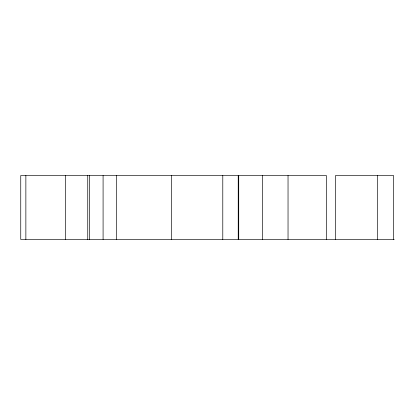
<?xml version="1.0" encoding="UTF-8"?>
<svg xmlns="http://www.w3.org/2000/svg" width="415" height="415" viewBox="0 0 415 415"><rect width="100%" height="100%" fill="white"/><g stroke="black" fill="none" stroke-linecap="round" stroke-linejoin="round"><path stroke-width="0.62" d="M394.25 239.465L20.75 239.465L20.75 175.535L326.392 175.535L326.392 239.465M393.565 239.465L393.565 175.535L335.517 175.535L335.517 239.465M377.531 175.535L377.531 239.465M288.036 175.535L288.036 239.465M262.467 175.535L262.467 239.465M238.734 175.535L238.734 239.465M238.226 175.535L238.226 239.465M222.788 175.535L222.788 239.465M171.649 175.535L171.649 239.465M116.641 175.535L116.641 239.465M103.086 175.535L103.086 239.465M89.536 175.535L89.536 239.465M87.747 175.535L87.747 239.465M65.497 175.535L65.497 239.465M25.865 175.535L25.865 239.465"/></g></svg>
